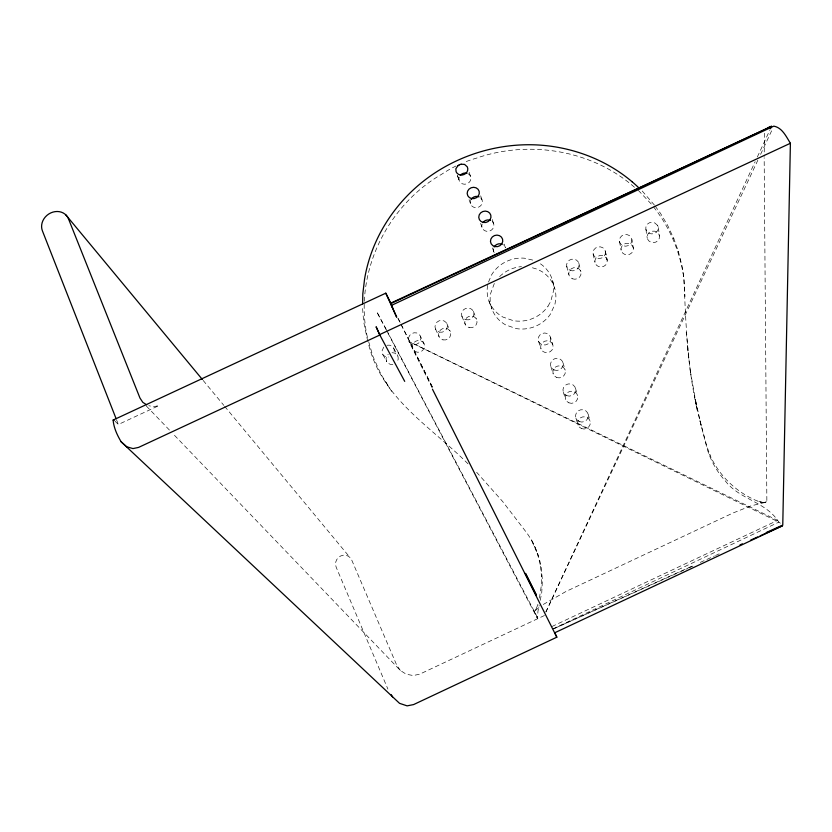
<?xml version="1.0" encoding="UTF-8"?>
<svg xmlns="http://www.w3.org/2000/svg" width="832" height="832" viewBox="0 0 832 832"><rect width="100%" height="100%" fill="white"/><g stroke="black" fill="none" stroke-linecap="round" stroke-linejoin="round"><path stroke-width="0.62" stroke-dasharray="4.16 3.12" d="M538.834 607.651L534.841 610.865L533.614 609.95L537.586 618.738L537.94 611.395L539.178 605.384M764.556 133.255L764.15 156.426M540.207 600.35L541.736 592.81L542.412 580.07L541.206 567.445A86.809 84.562 -47 0 0 526.854 532.979L502.653 501.53L476.642 472.264M539.427 598.094L541.299 585.905L541.466 575.983L541.518 576.555L540.488 566.155L540.55 566.769C538.876 557.149 535.777 547.799 531.118 539.209L538.148 555.214M488.519 282.069L491.39 275.184A33.415 31.366 -17.4 0 1 524.43 258.19L533.042 260.156M537.93 604.323L536.38 608.369M545.886 611.926L755.154 161.678M757.349 156.967L769.943 129.854M545.927 611.998L757.827 160.254M760.583 154.378L772.169 129.667M536.307 608.525L535.132 610.626M548.018 306.176L550.742 301.371L553.509 290.909A33.415 31.366 -17.4 0 0 539.926 263.463M494.333 283.462L490.61 293.53A33.062 31.086 -17.3 0 0 505.721 324.948L516.11 328.567A33.062 31.086 -17.3 0 0 550.389 314.205L554.913 304.366L555.807 299.094A33.062 31.086 -17.3 0 0 542.36 271.877L537.607 269.308L530.66 267.249M383.76 347.11L382.158 350.47L382.418 353.569A5.949 5.231 -71.1 0 0 383.375 355.285L385.778 356.855L388.794 357.001M543.306 604.438L566.103 591.427L732.857 513.063L750.849 505.918L765.991 502.206L766.865 501.426L764.161 157.726M552.926 628.878L778.887 522.132L780.832 523.598M544.461 615.514L419.661 674.19L413.213 675.542L406.172 674.201L400.327 670.446L173.15 433.93M551.876 626.558L777.639 520.374L778.887 522.132L408.98 341.557M115.045 421.21L118.373 424.476L159.016 405.558L153.577 406.734L148.814 405.714M555.37 628.014L694.398 565.063M700.294 562.401L714.428 556.005M715.603 555.464L719.139 553.862M553.02 629.096L678.465 572.614M679.64 572.083L687.929 568.35M689.114 567.819L695.032 565.157M765.544 502.372L761.665 502.424L765.211 502.403M763.329 502.434L760.209 502.122L764.171 502.497M762.767 502.393L756.579 500.698L757.567 501.103C736.476 492.45 718.827 475.634 709.79 454.626L710.06 455.25L706.815 446.191L699.972 420.711L701.126 425.308L694.408 395.2L697.299 410.332L707.054 448.458A87.318 83.065 10.5 0 0 725.348 480.979C739.045 499.096 764.785 501.582 777.639 520.374L408.918 341.432L432.214 387.93M634.473 187.262C591.999 150.041 529.142 139.724 476.195 158.226A114.837 107.141 -18.1 0 0 464.142 162.365M642.221 191.017L654.42 205.088M468.021 463.84C432.806 428.376 384.842 400.566 370.032 349.596L368.077 342.618M146.37 406.037L169.582 430.206M638.352 190.393L652.007 204.807M203.164 380.442L223.818 405.35M224.65 406.349L349.939 557.409M655.179 206.118L660.452 213.294L667.618 225.316L673.889 238.836M653.494 206.866C670.218 227.708 680.659 253.209 684.039 279.687C685.682 323.482 687.471 367.432 697.299 410.332L690.102 369.71L690.404 372.216L687.066 344.292M657.519 225.347L654.774 222.934L651.113 222.31A5.928 5.897 28.4 0 0 649.594 222.716A6.282 5.834 -7.4 0 0 646.412 230.682A6.282 5.834 -7.4 0 0 655.023 233.147A5.938 4.524 -18.4 0 0 656.302 232.263L657.862 230.37L658.351 227.625A5.97 5.013 27.2 0 0 657.488 225.358M400.327 670.446L396.708 665.111L351.686 559.957A8.632 8.237 -48.3 0 0 340.683 555.963A8.632 8.237 -48.3 0 0 336.18 567.226L387.91 689.114M391.674 391.414L381.056 374.473L372.923 356.356L368.118 339.799M385.809 382.054L389.002 387.161M382.824 354.474L386.755 361.66M386.142 329.212L376.73 311.709L387.223 331.708M386.745 330.356L537.545 617.531M393.806 348.41L397.79 355.971M387.826 332.862L537.607 618.717M397.821 318.094L432.474 387.4M398.299 318.666L400.608 323.294M401.19 324.459L433.004 388.17M420.347 336.034A6.271 5.897 -26.9 0 1 413.962 344.656A6.271 5.897 -26.9 0 1 409.677 335.39A6.271 5.897 -26.9 0 1 420.347 336.034L424.05 343.73A6.209 5.845 -26.9 0 1 417.737 352.269A6.209 5.845 -26.9 0 1 413.494 343.086A6.209 5.845 -26.9 0 1 424.05 343.73M435.51 328.973L439.046 336.742M446.878 323.679L450.299 331.5M461.833 316.15L465.286 324.511M473.377 311.324L476.528 319.27M116.47 419.63L118.373 424.476M488.987 301.111L491.972 309.161M678.298 251.202L681.99 265.71L683.665 276.588L685.017 296.598M673.587 237.994L678.6 252.054M457.361 175.282L459.451 181.158M457.579 175.916L459.274 180.731M469.071 199.638L470.642 204.131M480.615 223.382L482.134 227.77M492.482 247.978L493.74 251.649M469.175 172.338L470.746 176.956M480.667 195.832L482.175 200.335M492.263 219.554L493.719 223.964M504.192 244.13L505.388 247.822A6.136 5.71 -18.2 0 0 503.11 244.743M538.533 341.214L541.018 348.92M550.867 366.569L553.228 374.046M563.326 392.194L565.573 399.433M575.921 418.09L578.042 425.09M550.555 337.282A6.334 6.001 -16.2 0 1 542.838 344.874A6.334 6.001 -16.2 0 1 540.01 334.87A6.334 6.001 -16.2 0 1 550.555 337.282L552.916 345.03A6.261 5.949 -16.1 0 1 545.282 352.55A6.261 5.949 -16.1 0 1 542.474 342.638A6.261 5.949 -16.1 0 1 552.916 345.03M562.952 362.627L565.188 370.146M575.484 388.232L577.595 395.512M588.141 414.118L590.127 421.158M552.458 280.322L554.767 288.59M367.744 341.401L363.626 321.547L362.554 307.653M566.686 266.198L568.838 274.612M578.854 263.255L580.892 271.7M593.102 253.885L594.984 262.423M605.29 250.942L607.038 259.511M605.478 251.909A6.271 5.855 -11.1 0 1 596.69 258.076A6.271 5.855 -11.1 0 1 595.598 247.988A6.271 5.855 -11.1 0 1 605.478 251.909L607.235 260.478A6.209 5.803 -10.9 0 1 598.541 266.573A6.209 5.803 -10.9 0 1 597.449 256.578A6.209 5.803 -10.9 0 1 607.235 260.478M619.518 241.571L621.119 250.234M631.904 239.595A6.282 5.845 -9.2 0 1 623.126 245.752A6.282 5.845 -9.2 0 1 621.982 235.685A6.282 5.845 -9.2 0 1 631.904 239.595L633.37 248.29A6.209 5.793 -9 0 1 624.697 254.384A6.209 5.793 -9 0 1 623.553 244.41A6.209 5.793 -9 0 1 633.37 248.29M645.902 229.278L647.223 238.066M367.411 337.376C353.402 274.29 386.298 206.274 441.605 174.294A114.837 107.141 -18.1 0 1 455.936 166.026M658.351 227.625L659.495 236.111A6.219 5.782 -7.3 0 1 650.832 242.195A6.219 5.782 -7.3 0 1 649.646 232.242A6.219 5.782 -7.3 0 1 659.495 236.111M688.875 358.02L686.161 331.614L686.317 334.246M487.625 285.345A33.415 31.366 -17.4 0 0 502.882 317.044L513.375 320.684A33.394 31.346 -17.4 0 0 548.007 306.176M386.932 345.259A6.282 5.897 -29.2 0 1 393.182 354.245M492.242 221.52A6.105 5.658 -18.6 0 1 492.669 228.894A6.105 5.658 -18.6 0 1 484.962 230.776A6.105 5.658 -18.6 0 1 482.144 223.974M499.647 276.588A33.062 31.086 -17.3 0 1 521.466 266.635M494.166 252.522A6.136 5.71 -18.2 0 1 493.48 248.768M392.018 352.685A6.209 5.845 -29.3 0 1 397.176 361.754M392.829 364.458A6.209 5.845 -29.3 0 1 388.201 354.286M480.709 197.922A6.074 5.595 -18.9 0 1 481.114 205.234A6.074 5.595 -18.9 0 1 473.45 207.106A6.074 5.595 -18.9 0 1 470.662 200.366M467.667 173.514A6.042 5.543 -19.2 0 1 470.382 180.69A6.042 5.543 -19.2 0 1 462.665 183.914A6.042 5.543 -19.2 0 1 459.295 177.008M766.522 501.779L763.994 502.549L766.522 501.779M579.301 421.554A6.438 6.198 -13.1 0 0 588.349 415.147A6.438 6.198 -13.1 0 0 578.209 410.883A6.438 6.198 -13.1 0 0 579.301 421.554M439.483 332.134A6.271 5.897 -24.5 0 0 447.21 324.615A6.271 5.897 -24.5 0 0 436.873 322.244A6.271 5.897 -24.5 0 0 439.483 332.134M466.024 319.758A6.271 5.886 -22.1 0 0 473.73 312.26A6.271 5.886 -22.1 0 0 463.362 309.899A6.271 5.886 -22.1 0 0 466.024 319.758M570.242 270.4A6.271 5.866 -13.1 0 0 579.051 264.233A6.271 5.866 -13.1 0 0 569.192 260.291A6.271 5.866 -13.1 0 0 570.242 270.4M554.195 369.959A6.365 6.063 -15.4 0 0 563.15 363.636A6.365 6.063 -15.4 0 0 553.155 359.486A6.365 6.063 -15.4 0 0 554.195 369.959M566.686 395.616A6.396 6.126 -14.4 0 0 575.682 389.251A6.396 6.126 -14.4 0 0 565.614 385.05A6.396 6.126 -14.4 0 0 566.686 395.616M572.364 278.782A6.198 5.814 -12.9 0 0 581.079 272.667A6.198 5.814 -12.9 0 0 571.324 268.757A6.198 5.814 -12.9 0 0 572.364 278.782M469.248 327.631A6.198 5.834 -22.1 0 0 476.871 320.195A6.198 5.834 -22.1 0 0 466.606 317.855A6.198 5.834 -22.1 0 0 469.248 327.631M581.391 428.522A6.365 6.136 -12.9 0 0 590.325 422.178A6.365 6.136 -12.9 0 0 580.299 417.945A6.365 6.136 -12.9 0 0 581.391 428.522M568.89 402.823A6.334 6.074 -14.2 0 0 577.793 396.531A6.334 6.074 -14.2 0 0 567.83 392.361A6.334 6.074 -14.2 0 0 568.89 402.823M556.525 377.395A6.302 6.011 -15.2 0 0 565.386 371.145A6.302 6.011 -15.2 0 0 555.495 367.026A6.302 6.011 -15.2 0 0 556.525 377.395M442.988 339.872A6.209 5.845 -24.5 0 0 450.632 332.426A6.209 5.845 -24.5 0 0 440.398 330.075A6.209 5.845 -24.5 0 0 442.988 339.872"/><path stroke-width="1.25" d="M362.627 303.857L362.825 293.717L364.572 279.074C370.739 241.779 391.394 207.574 420.441 183.602L420.701 183.383C453.981 156 497.786 142.074 540.758 145.163L541.112 145.194C577.481 147.961 613.205 162.802 639.413 188.417M554.736 632.684L556.826 637.198L413.598 704.579L407.098 705.858L399.547 703.342L121.139 441.782C117.208 435.167 113.745 427.804 113.131 420.056L385.788 293.166L396.687 317.19L391.466 305.386L773.822 126.142C782.309 127.702 786.261 136.739 790.4 143.26L782.766 525.065L766.272 532.532M770.494 128.679L771.586 126.318L390.634 303.191L391.934 305.926M457.912 165.724L455.832 168.844L456.113 171.756A6.105 5.585 -19.2 0 0 464.079 174.512A6.105 5.585 -19.2 0 0 467.282 166.847L464.558 164.403L461.146 164.216M767.374 128.19L770.318 126.443M554.663 632.809L782.6 525.73L760.115 535.85M459.202 164.902L459.67 164.684A5.814 4.264 -22.1 0 1 461.178 164.237M390.78 303.607L771.586 126.318M121.139 441.782L126.734 446.784L132.985 448.583L138.549 447.418L379.85 335.015L376.106 326.768L379.621 334.62L790.4 143.26M739.991 544.908L742.362 543.847M750.651 540.114L757.744 536.921M113.131 420.056L114.213 420.389M146.65 404.83L142.792 402.324L139.963 398.039L68.463 218.795A14.435 12.73 -36.6 0 0 50.731 212.93A14.435 12.73 -36.6 0 0 42.411 230.859L116.002 418.423M631.925 181.501L632.486 182.021M390.666 303.222L391.134 303.867M65.801 214.843L202.332 379.444M391.217 694.658L392.548 696.873M385.788 293.166L391.082 303.68M379.621 334.62L404.706 381.368M391.466 305.386L392.621 307.694M525.668 573.768L536.099 594.63M525.086 573.321L536.193 595.286M432.463 389.22L556.826 637.198M525.637 573.654L536.068 594.537M494.177 246.917A6.136 5.71 -18.2 0 1 502.237 244.265M483.153 222.258A6.105 5.658 -18.6 0 1 490.599 220.438M471.089 199.482A6.074 5.595 -18.9 0 1 479.076 196.862M460.304 175.313A6.042 5.543 -19.2 0 1 466.721 173.202M457.933 165.745A5.814 4.264 -22.1 0 1 459.222 164.923M494.988 246.574A6.198 5.762 -18.3 0 0 502.58 239.21A6.198 5.762 -18.3 0 0 492.294 236.964A6.198 5.762 -18.3 0 0 494.988 246.574M471.619 198.567A6.136 5.647 -18.9 0 0 479.159 191.318A6.136 5.647 -18.9 0 0 468.998 189.145A6.136 5.647 -18.9 0 0 471.619 198.567M483.236 222.446A6.167 5.699 -18.6 0 0 490.807 215.145A6.167 5.699 -18.6 0 0 480.594 212.93A6.167 5.699 -18.6 0 0 483.236 222.446"/></g></svg>
